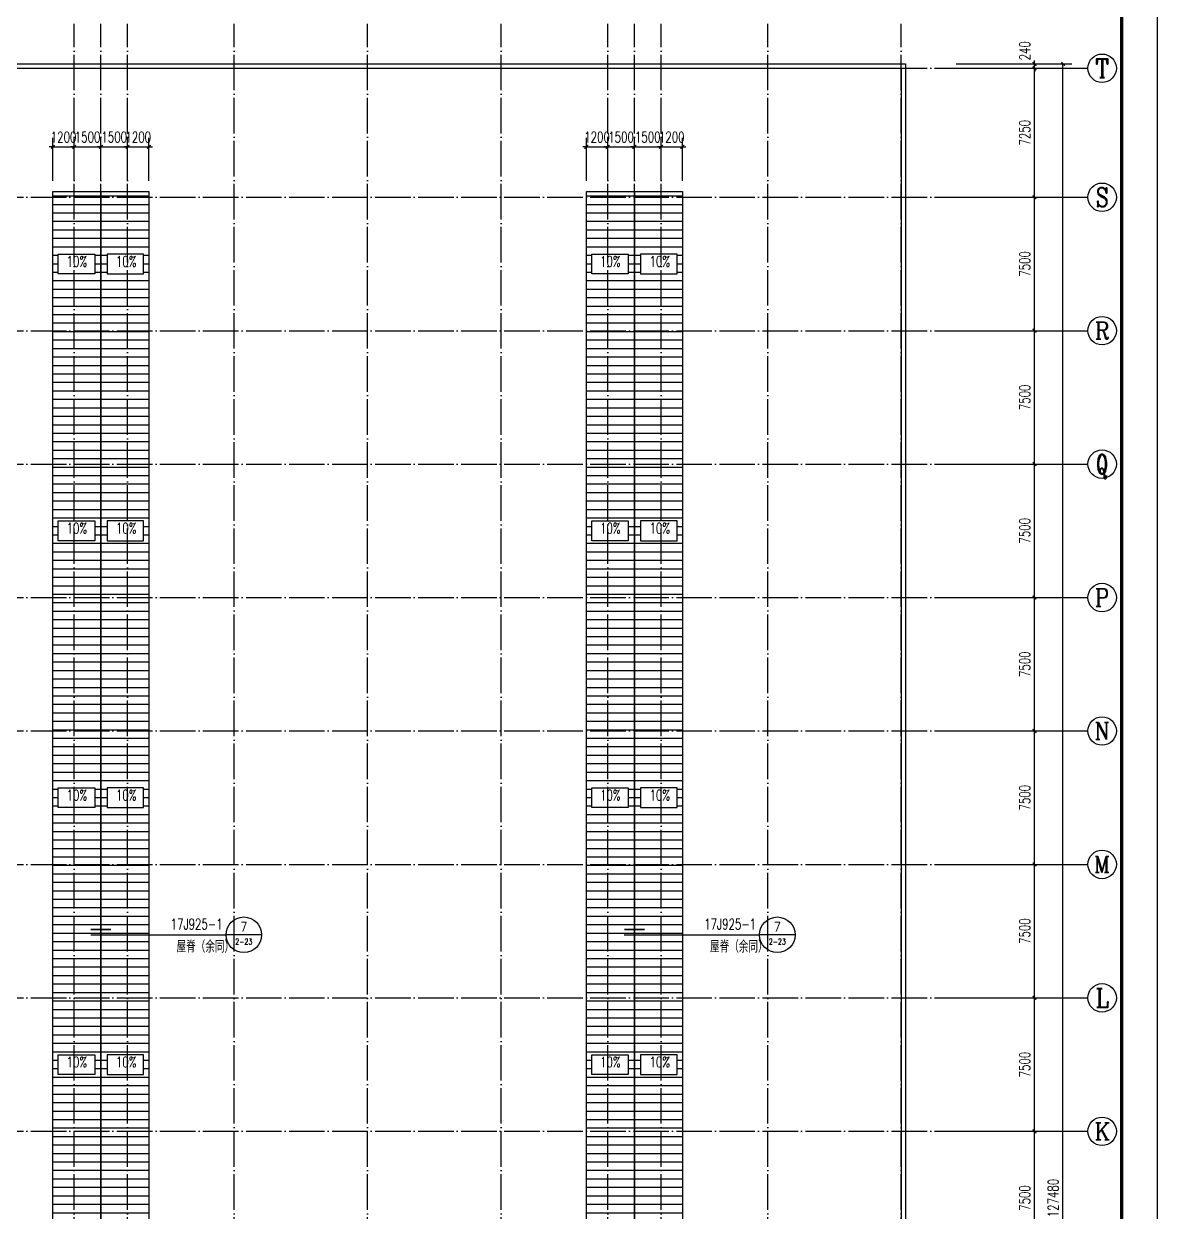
# Model space of a CAD drawing. Extents: x 14095202 to 14511487, y -1430609 to -90420.
# Drawn here: x 14442749 to 14506487, y -918118 to -851320 of the extents above; entities that cross this region are included whole.
import ezdxf
from ezdxf.enums import TextEntityAlignment as Align

# ---------------------------------------------------------------- set-up
doc = ezdxf.new("R2010")
doc.units = 0
doc.header["$LTSCALE"] = 1000
doc.header["$MEASUREMENT"] = 0
doc.linetypes.add('DOTE', pattern=[2.42, 2, -0.2, 0.02, -0.2])
for name, color, linetype in [('AXIS', 3, 'Continuous'), ('AXIS_TEXT', 7, 'Continuous'), ('DIM_IDEN', 3, 'Continuous'), ('DOTE', 1, 'DOTE'), ('PUB_DIM', 3, 'Continuous'), ('PUB_TEXT', 7, 'Continuous'), ('TK', 4, 'Continuous'), ('填充', 251, 'Continuous')]:
    doc.layers.add(name, color=color, linetype=linetype)
doc.styles.add('_TCH_AXIS', font='COMPLEX', dxfattribs={"bigfont": 'GBCBIG'})
doc.styles.add('_TCH_DIM', font='SIMPLEX', dxfattribs={"bigfont": 'GBCBIG'})
doc.styles.add('_TCH_DIM_T3', font='SIMPLEX', dxfattribs={"width": 0.705882, "bigfont": 'GBCBIG'})
doc.styles.add('_TCH_LABEL', font='COMPLEX', dxfattribs={"bigfont": 'GBCBIG'})
doc.styles.add('COMPLEX', font='COMPLEX')
doc.dimstyles.new('_TCH_ARCH&&200', dxfattribs={"dimtxt": 595, "dimasz": 200, "dimexe": 500, "dimexo": 600, "dimgap": 252.5, "dimtad": 1, "dimdec": 0, "dimzin": 0, "dimdsep": 46, "dimtxsty": '_TCH_DIM_T3', "dimblk": 'ARCHTICK', "dimcen": 0.09, "dimclrt": 7, "dimazin": 2, "dimtfac": 1, "dimtdec": 0, "dimtix": 1, "dimtmove": 2, "dimatfit": 3, "dimfxl": 0, "dimtolj": 1, "dimtzin": 0, "dimarcsym": 0})

# ---------------------------------------------------------------- blocks, each defined once
blk = doc.blocks.new('GeYuanFrame_66427483', base_point=(20.09, 4.53))
at = {"layer": 'TK'}
blk.add_lwpolyline([(20.09, 4.53), (20.09, 598.53), (1071.09, 598.53), (1071.09, 4.53)], close=True, dxfattribs=at)
at = {"layer": 'TK', "const_width": 1}
blk.add_lwpolyline([(45.09, 588.53), (1061.09, 588.53), (1061.09, 14.53), (45.09, 14.53)], close=True, dxfattribs=at)
blk = doc.blocks.new('_AXISO')
blk.add_circle((0, 0), 0.5)
at = {"layer": 'AXIS_TEXT', "style": 'COMPLEX', "width": 1.041667}
blk.add_attdef('A', text='', height=0.56, dxfattribs=at).set_placement((-0.25, -0.28), (0.25, -0.28), align=Align.FIT)
blk = doc.blocks.new('_ArchTick')
at = {"color": 0, "linetype": 'ByBlock', "const_width": 0.4}
blk.add_lwpolyline([(-0.5, -0.5), (0.5, 0.5)], dxfattribs=at)
blk = doc.blocks.new('*D759')
at = {"layer": 'AXIS', "color": 0, "lineweight": -2}
for p, q in [((14495187, -853580), (14501687, -853580)), ((14501187, -981060), (14501187, -853580)), ((14495187, -981060), (14501687, -981060))]:
    blk.add_line(p, q, dxfattribs=at)
at = {"layer": 'Defpoints', "color": 0}
for p in [(14494587, -853580), (14501187, -853580), (14494587, -981060)]:
    blk.add_point(p, dxfattribs=at)
at = {"layer": 'AXIS', "color": 0, "lineweight": -2, "xscale": 200, "yscale": 200, "zscale": 200}
for p, rotation in [((14501187, -853580), 90), ((14501187, -981060), 270)]:
    blk.add_blockref('_ArchTick', p, dxfattribs=dict(at, rotation=rotation))
at = {"layer": 'AXIS', "color": 7, "insert": (14500637, -917320), "char_height": 595, "attachment_point": 5, "rotation": 90, "style": '_TCH_DIM_T3'}
blk.add_mtext('\\A1;127480', dxfattribs=at)
blk = doc.blocks.new('*D769')
at = {"layer": 'AXIS', "color": 0, "lineweight": -2}
for p, q in [((14495187, -913570), (14500087, -913570)), ((14499587, -921070), (14499587, -913570)), ((14495187, -921070), (14500087, -921070))]:
    blk.add_line(p, q, dxfattribs=at)
at = {"layer": 'Defpoints', "color": 0}
for p in [(14494587, -913570), (14499587, -913570), (14494587, -921070)]:
    blk.add_point(p, dxfattribs=at)
at = {"layer": 'AXIS', "color": 0, "lineweight": -2, "xscale": 200, "yscale": 200, "zscale": 200}
for p, rotation in [((14499587, -913570), 90), ((14499587, -921070), 270)]:
    blk.add_blockref('_ArchTick', p, dxfattribs=dict(at, rotation=rotation))
at = {"layer": 'AXIS', "color": 7, "insert": (14499037, -917320), "char_height": 595, "attachment_point": 5, "rotation": 90, "style": '_TCH_DIM_T3'}
blk.add_mtext('\\A1;7500', dxfattribs=at)
blk = doc.blocks.new('*D770')
at = {"layer": 'AXIS', "color": 0, "lineweight": -2}
for p, q in [((14495187, -906070), (14500087, -906070)), ((14499587, -913570), (14499587, -906070)), ((14495187, -913570), (14500087, -913570))]:
    blk.add_line(p, q, dxfattribs=at)
at = {"layer": 'Defpoints', "color": 0}
for p in [(14494587, -906070), (14499587, -906070), (14494587, -913570)]:
    blk.add_point(p, dxfattribs=at)
at = {"layer": 'AXIS', "color": 0, "lineweight": -2, "xscale": 200, "yscale": 200, "zscale": 200}
for p, rotation in [((14499587, -906070), 90), ((14499587, -913570), 270)]:
    blk.add_blockref('_ArchTick', p, dxfattribs=dict(at, rotation=rotation))
at = {"layer": 'AXIS', "color": 7, "insert": (14499037, -909820), "char_height": 595, "attachment_point": 5, "rotation": 90, "style": '_TCH_DIM_T3'}
blk.add_mtext('\\A1;7500', dxfattribs=at)
blk = doc.blocks.new('*D771')
at = {"layer": 'AXIS', "color": 0, "lineweight": -2}
for p, q in [((14495187, -898570), (14500087, -898570)), ((14499587, -906070), (14499587, -898570)), ((14495187, -906070), (14500087, -906070))]:
    blk.add_line(p, q, dxfattribs=at)
at = {"layer": 'Defpoints', "color": 0}
for p in [(14494587, -898570), (14499587, -898570), (14494587, -906070)]:
    blk.add_point(p, dxfattribs=at)
at = {"layer": 'AXIS', "color": 0, "lineweight": -2, "xscale": 200, "yscale": 200, "zscale": 200}
for p, rotation in [((14499587, -898570), 90), ((14499587, -906070), 270)]:
    blk.add_blockref('_ArchTick', p, dxfattribs=dict(at, rotation=rotation))
at = {"layer": 'AXIS', "color": 7, "insert": (14499037, -902320), "char_height": 595, "attachment_point": 5, "rotation": 90, "style": '_TCH_DIM_T3'}
blk.add_mtext('\\A1;7500', dxfattribs=at)
blk = doc.blocks.new('*D772')
at = {"layer": 'AXIS', "color": 0, "lineweight": -2}
for p, q in [((14495187, -891070), (14500087, -891070)), ((14499587, -898570), (14499587, -891070)), ((14495187, -898570), (14500087, -898570))]:
    blk.add_line(p, q, dxfattribs=at)
at = {"layer": 'Defpoints', "color": 0}
for p in [(14494587, -891070), (14499587, -891070), (14494587, -898570)]:
    blk.add_point(p, dxfattribs=at)
at = {"layer": 'AXIS', "color": 0, "lineweight": -2, "xscale": 200, "yscale": 200, "zscale": 200}
for p, rotation in [((14499587, -891070), 90), ((14499587, -898570), 270)]:
    blk.add_blockref('_ArchTick', p, dxfattribs=dict(at, rotation=rotation))
at = {"layer": 'AXIS', "color": 7, "insert": (14499037, -894820), "char_height": 595, "attachment_point": 5, "rotation": 90, "style": '_TCH_DIM_T3'}
blk.add_mtext('\\A1;7500', dxfattribs=at)
blk = doc.blocks.new('*D773')
at = {"layer": 'AXIS', "color": 0, "lineweight": -2}
for p, q in [((14495187, -883570), (14500087, -883570)), ((14499587, -891070), (14499587, -883570)), ((14495187, -891070), (14500087, -891070))]:
    blk.add_line(p, q, dxfattribs=at)
at = {"layer": 'Defpoints', "color": 0}
for p in [(14494587, -883570), (14499587, -883570), (14494587, -891070)]:
    blk.add_point(p, dxfattribs=at)
at = {"layer": 'AXIS', "color": 0, "lineweight": -2, "xscale": 200, "yscale": 200, "zscale": 200}
for p, rotation in [((14499587, -883570), 90), ((14499587, -891070), 270)]:
    blk.add_blockref('_ArchTick', p, dxfattribs=dict(at, rotation=rotation))
at = {"layer": 'AXIS', "color": 7, "insert": (14499037, -887320), "char_height": 595, "attachment_point": 5, "rotation": 90, "style": '_TCH_DIM_T3'}
blk.add_mtext('\\A1;7500', dxfattribs=at)
blk = doc.blocks.new('*D774')
at = {"layer": 'AXIS', "color": 0, "lineweight": -2}
for p, q in [((14495187, -876070), (14500087, -876070)), ((14499587, -883570), (14499587, -876070)), ((14495187, -883570), (14500087, -883570))]:
    blk.add_line(p, q, dxfattribs=at)
at = {"layer": 'Defpoints', "color": 0}
for p in [(14494587, -876070), (14499587, -876070), (14494587, -883570)]:
    blk.add_point(p, dxfattribs=at)
at = {"layer": 'AXIS', "color": 0, "lineweight": -2, "xscale": 200, "yscale": 200, "zscale": 200}
for p, rotation in [((14499587, -876070), 90), ((14499587, -883570), 270)]:
    blk.add_blockref('_ArchTick', p, dxfattribs=dict(at, rotation=rotation))
at = {"layer": 'AXIS', "color": 7, "insert": (14499037, -879820), "char_height": 595, "attachment_point": 5, "rotation": 90, "style": '_TCH_DIM_T3'}
blk.add_mtext('\\A1;7500', dxfattribs=at)
blk = doc.blocks.new('*D775')
at = {"layer": 'AXIS', "color": 0, "lineweight": -2}
for p, q in [((14495187, -868570), (14500087, -868570)), ((14499587, -876070), (14499587, -868570)), ((14495187, -876070), (14500087, -876070))]:
    blk.add_line(p, q, dxfattribs=at)
at = {"layer": 'Defpoints', "color": 0}
for p in [(14494587, -868570), (14499587, -868570), (14494587, -876070)]:
    blk.add_point(p, dxfattribs=at)
at = {"layer": 'AXIS', "color": 0, "lineweight": -2, "xscale": 200, "yscale": 200, "zscale": 200}
for p, rotation in [((14499587, -868570), 90), ((14499587, -876070), 270)]:
    blk.add_blockref('_ArchTick', p, dxfattribs=dict(at, rotation=rotation))
at = {"layer": 'AXIS', "color": 7, "insert": (14499037, -872320), "char_height": 595, "attachment_point": 5, "rotation": 90, "style": '_TCH_DIM_T3'}
blk.add_mtext('\\A1;7500', dxfattribs=at)
blk = doc.blocks.new('*D776')
at = {"layer": 'AXIS', "color": 0, "lineweight": -2}
for p, q in [((14495187, -861070), (14500087, -861070)), ((14499587, -868570), (14499587, -861070)), ((14495187, -868570), (14500087, -868570))]:
    blk.add_line(p, q, dxfattribs=at)
at = {"layer": 'Defpoints', "color": 0}
for p in [(14494587, -861070), (14499587, -861070), (14494587, -868570)]:
    blk.add_point(p, dxfattribs=at)
at = {"layer": 'AXIS', "color": 0, "lineweight": -2, "xscale": 200, "yscale": 200, "zscale": 200}
for p, rotation in [((14499587, -861070), 90), ((14499587, -868570), 270)]:
    blk.add_blockref('_ArchTick', p, dxfattribs=dict(at, rotation=rotation))
at = {"layer": 'AXIS', "color": 7, "insert": (14499037, -864820), "char_height": 595, "attachment_point": 5, "rotation": 90, "style": '_TCH_DIM_T3'}
blk.add_mtext('\\A1;7500', dxfattribs=at)
blk = doc.blocks.new('*D777')
at = {"layer": 'AXIS', "color": 0, "lineweight": -2}
for p, q in [((14495187, -853820), (14500087, -853820)), ((14499587, -861070), (14499587, -853820)), ((14495187, -861070), (14500087, -861070))]:
    blk.add_line(p, q, dxfattribs=at)
at = {"layer": 'Defpoints', "color": 0}
for p in [(14494587, -853820), (14499587, -853820), (14494587, -861070)]:
    blk.add_point(p, dxfattribs=at)
at = {"layer": 'AXIS', "color": 0, "lineweight": -2, "xscale": 200, "yscale": 200, "zscale": 200}
for p, rotation in [((14499587, -853820), 90), ((14499587, -861070), 270)]:
    blk.add_blockref('_ArchTick', p, dxfattribs=dict(at, rotation=rotation))
at = {"layer": 'AXIS', "color": 7, "insert": (14499037, -857445), "char_height": 595, "attachment_point": 5, "rotation": 90, "style": '_TCH_DIM_T3'}
blk.add_mtext('\\A1;7250', dxfattribs=at)
blk = doc.blocks.new('*D778')
at = {"layer": 'AXIS', "color": 0, "lineweight": -2}
for p, q in [((14495187, -853580), (14500087, -853580)), ((14499587, -853580), (14499587, -853380)), ((14499587, -853820), (14499587, -853580)), ((14495187, -853820), (14500087, -853820)), ((14499587, -853820), (14499587, -854020))]:
    blk.add_line(p, q, dxfattribs=at)
at = {"layer": 'Defpoints', "color": 0}
for p in [(14494587, -853580), (14499587, -853580), (14494587, -853820)]:
    blk.add_point(p, dxfattribs=at)
at = {"layer": 'AXIS', "color": 0, "lineweight": -2, "xscale": 200, "yscale": 200, "zscale": 200}
for p, rotation in [((14499587, -853580), 270), ((14499587, -853820), 90)]:
    blk.add_blockref('_ArchTick', p, dxfattribs=dict(at, rotation=rotation))
at = {"layer": 'AXIS', "color": 7, "insert": (14499037, -852840), "char_height": 595, "attachment_point": 5, "rotation": 90, "style": '_TCH_DIM_T3'}
blk.add_mtext('\\A1;240', dxfattribs=at)
blk = doc.blocks.new('*D812')
at = {"layer": 'AXIS', "color": 0, "lineweight": -2}
for p, q in [((14444387, -858240), (14444187, -858240)), ((14444387, -860140), (14444387, -857740)), ((14444387, -858240), (14445587, -858240)), ((14445587, -860140), (14445587, -857740)), ((14445587, -858240), (14445787, -858240))]:
    blk.add_line(p, q, dxfattribs=at)
at = {"layer": 'Defpoints', "color": 0}
for p in [(14445587, -858240), (14444387, -860740), (14445587, -860740)]:
    blk.add_point(p, dxfattribs=at)
at = {"layer": 'AXIS', "color": 0, "lineweight": -2, "xscale": 200, "yscale": 200, "zscale": 200}
blk.add_blockref('_ArchTick', (14444387, -858240), dxfattribs=at)
at = {"layer": 'AXIS', "color": 0, "lineweight": -2, "xscale": 200, "yscale": 200, "zscale": 200, "rotation": 180}
blk.add_blockref('_ArchTick', (14445587, -858240), dxfattribs=at)
at = {"layer": 'AXIS', "color": 7, "insert": (14444987, -857690), "char_height": 595, "attachment_point": 5, "style": '_TCH_DIM_T3'}
blk.add_mtext('\\A1;1200', dxfattribs=at)
blk = doc.blocks.new('*D813')
at = {"layer": 'AXIS', "color": 0, "lineweight": -2}
for p, q in [((14445587, -858240), (14445387, -858240)), ((14445587, -860140), (14445587, -857740)), ((14445587, -858240), (14447087, -858240)), ((14447087, -860140), (14447087, -857740)), ((14447087, -858240), (14447287, -858240))]:
    blk.add_line(p, q, dxfattribs=at)
at = {"layer": 'Defpoints', "color": 0}
for p in [(14447087, -858240), (14445587, -860740), (14447087, -860740)]:
    blk.add_point(p, dxfattribs=at)
at = {"layer": 'AXIS', "color": 0, "lineweight": -2, "xscale": 200, "yscale": 200, "zscale": 200}
blk.add_blockref('_ArchTick', (14445587, -858240), dxfattribs=at)
at = {"layer": 'AXIS', "color": 0, "lineweight": -2, "xscale": 200, "yscale": 200, "zscale": 200, "rotation": 180}
blk.add_blockref('_ArchTick', (14447087, -858240), dxfattribs=at)
at = {"layer": 'AXIS', "color": 7, "insert": (14446337, -857690), "char_height": 595, "attachment_point": 5, "style": '_TCH_DIM_T3'}
blk.add_mtext('\\A1;1500', dxfattribs=at)
blk = doc.blocks.new('*D814')
at = {"layer": 'AXIS', "color": 0, "lineweight": -2}
for p, q in [((14447087, -858240), (14446887, -858240)), ((14447087, -860140), (14447087, -857740)), ((14447087, -858240), (14448587, -858240)), ((14448587, -860140), (14448587, -857740)), ((14448587, -858240), (14448787, -858240))]:
    blk.add_line(p, q, dxfattribs=at)
at = {"layer": 'Defpoints', "color": 0}
for p in [(14448587, -858240), (14447087, -860740), (14448587, -860740)]:
    blk.add_point(p, dxfattribs=at)
at = {"layer": 'AXIS', "color": 0, "lineweight": -2, "xscale": 200, "yscale": 200, "zscale": 200}
blk.add_blockref('_ArchTick', (14447087, -858240), dxfattribs=at)
at = {"layer": 'AXIS', "color": 0, "lineweight": -2, "xscale": 200, "yscale": 200, "zscale": 200, "rotation": 180}
blk.add_blockref('_ArchTick', (14448587, -858240), dxfattribs=at)
at = {"layer": 'AXIS', "color": 7, "insert": (14447837, -857690), "char_height": 595, "attachment_point": 5, "style": '_TCH_DIM_T3'}
blk.add_mtext('\\A1;1500', dxfattribs=at)
blk = doc.blocks.new('*D815')
at = {"layer": 'AXIS', "color": 0, "lineweight": -2}
for p, q in [((14448587, -858240), (14448387, -858240)), ((14448587, -860140), (14448587, -857740)), ((14448587, -858240), (14449787, -858240)), ((14449787, -860140), (14449787, -857740)), ((14449787, -858240), (14449987, -858240))]:
    blk.add_line(p, q, dxfattribs=at)
at = {"layer": 'Defpoints', "color": 0}
for p in [(14449787, -858240), (14448587, -860740), (14449787, -860740)]:
    blk.add_point(p, dxfattribs=at)
at = {"layer": 'AXIS', "color": 0, "lineweight": -2, "xscale": 200, "yscale": 200, "zscale": 200}
blk.add_blockref('_ArchTick', (14448587, -858240), dxfattribs=at)
at = {"layer": 'AXIS', "color": 0, "lineweight": -2, "xscale": 200, "yscale": 200, "zscale": 200, "rotation": 180}
blk.add_blockref('_ArchTick', (14449787, -858240), dxfattribs=at)
at = {"layer": 'AXIS', "color": 7, "insert": (14449187, -857690), "char_height": 595, "attachment_point": 5, "style": '_TCH_DIM_T3'}
blk.add_mtext('\\A1;1200', dxfattribs=at)
blk = doc.blocks.new('*D820')
at = {"layer": 'AXIS', "color": 0, "lineweight": -2}
for p, q in [((14474387, -858240), (14474187, -858240)), ((14474387, -860140), (14474387, -857740)), ((14474387, -858240), (14475587, -858240)), ((14475587, -860140), (14475587, -857740)), ((14475587, -858240), (14475787, -858240))]:
    blk.add_line(p, q, dxfattribs=at)
at = {"layer": 'Defpoints', "color": 0}
for p in [(14475587, -858240), (14474387, -860740), (14475587, -860740)]:
    blk.add_point(p, dxfattribs=at)
at = {"layer": 'AXIS', "color": 0, "lineweight": -2, "xscale": 200, "yscale": 200, "zscale": 200}
blk.add_blockref('_ArchTick', (14474387, -858240), dxfattribs=at)
at = {"layer": 'AXIS', "color": 0, "lineweight": -2, "xscale": 200, "yscale": 200, "zscale": 200, "rotation": 180}
blk.add_blockref('_ArchTick', (14475587, -858240), dxfattribs=at)
at = {"layer": 'AXIS', "color": 7, "insert": (14474987, -857690), "char_height": 595, "attachment_point": 5, "style": '_TCH_DIM_T3'}
blk.add_mtext('\\A1;1200', dxfattribs=at)
blk = doc.blocks.new('*D821')
at = {"layer": 'AXIS', "color": 0, "lineweight": -2}
for p, q in [((14475587, -858240), (14475387, -858240)), ((14475587, -860140), (14475587, -857740)), ((14475587, -858240), (14477087, -858240)), ((14477087, -860140), (14477087, -857740)), ((14477087, -858240), (14477287, -858240))]:
    blk.add_line(p, q, dxfattribs=at)
at = {"layer": 'Defpoints', "color": 0}
for p in [(14477087, -858240), (14475587, -860740), (14477087, -860740)]:
    blk.add_point(p, dxfattribs=at)
at = {"layer": 'AXIS', "color": 0, "lineweight": -2, "xscale": 200, "yscale": 200, "zscale": 200}
blk.add_blockref('_ArchTick', (14475587, -858240), dxfattribs=at)
at = {"layer": 'AXIS', "color": 0, "lineweight": -2, "xscale": 200, "yscale": 200, "zscale": 200, "rotation": 180}
blk.add_blockref('_ArchTick', (14477087, -858240), dxfattribs=at)
at = {"layer": 'AXIS', "color": 7, "insert": (14476337, -857690), "char_height": 595, "attachment_point": 5, "style": '_TCH_DIM_T3'}
blk.add_mtext('\\A1;1500', dxfattribs=at)
blk = doc.blocks.new('*D822')
at = {"layer": 'AXIS', "color": 0, "lineweight": -2}
for p, q in [((14477087, -858240), (14476887, -858240)), ((14477087, -860140), (14477087, -857740)), ((14477087, -858240), (14478587, -858240)), ((14478587, -860140), (14478587, -857740)), ((14478587, -858240), (14478787, -858240))]:
    blk.add_line(p, q, dxfattribs=at)
at = {"layer": 'Defpoints', "color": 0}
for p in [(14478587, -858240), (14477087, -860740), (14478587, -860740)]:
    blk.add_point(p, dxfattribs=at)
at = {"layer": 'AXIS', "color": 0, "lineweight": -2, "xscale": 200, "yscale": 200, "zscale": 200}
blk.add_blockref('_ArchTick', (14477087, -858240), dxfattribs=at)
at = {"layer": 'AXIS', "color": 0, "lineweight": -2, "xscale": 200, "yscale": 200, "zscale": 200, "rotation": 180}
blk.add_blockref('_ArchTick', (14478587, -858240), dxfattribs=at)
at = {"layer": 'AXIS', "color": 7, "insert": (14477837, -857690), "char_height": 595, "attachment_point": 5, "style": '_TCH_DIM_T3'}
blk.add_mtext('\\A1;1500', dxfattribs=at)
blk = doc.blocks.new('*D823')
at = {"layer": 'AXIS', "color": 0, "lineweight": -2}
for p, q in [((14478587, -858240), (14478387, -858240)), ((14478587, -860140), (14478587, -857740)), ((14478587, -858240), (14479787, -858240)), ((14479787, -860140), (14479787, -857740)), ((14479787, -858240), (14479987, -858240))]:
    blk.add_line(p, q, dxfattribs=at)
at = {"layer": 'Defpoints', "color": 0}
for p in [(14479787, -858240), (14478587, -860740), (14479787, -860740)]:
    blk.add_point(p, dxfattribs=at)
at = {"layer": 'AXIS', "color": 0, "lineweight": -2, "xscale": 200, "yscale": 200, "zscale": 200}
blk.add_blockref('_ArchTick', (14478587, -858240), dxfattribs=at)
at = {"layer": 'AXIS', "color": 0, "lineweight": -2, "xscale": 200, "yscale": 200, "zscale": 200, "rotation": 180}
blk.add_blockref('_ArchTick', (14479787, -858240), dxfattribs=at)
at = {"layer": 'AXIS', "color": 7, "insert": (14479187, -857690), "char_height": 595, "attachment_point": 5, "style": '_TCH_DIM_T3'}
blk.add_mtext('\\A1;1200', dxfattribs=at)

msp = doc.modelspace()

# ---------------------------------------------------------------- hatches: boundary and pattern name
at = {"layer": '填充', "ltscale": 0.5}
h = msp.add_hatch(dxfattribs=at)
h.set_pattern_fill('ANSI31', color=256, scale=300, angle=315, style=0)
h.set_pattern_definition([(0, (-290629.66, -215200), (1e-13, 476.25), [])])
h.paths.add_polyline_path([(14449786.9, -860740.3), (14447086.9, -860740.3), (14447086.9, -973900.3), (14449786.9, -973900.3)])
h.paths.add_polyline_path([(14449488.1, -954266.4), (14449488.1, -955374.3), (14447431.1, -955374.3), (14447431.1, -954266.4)], flags=16)
h.paths.add_polyline_path([(14447431.1, -940374.3), (14447431.1, -939266.4), (14449488.1, -939266.4), (14449488.1, -940374.3)], flags=16)
h.paths.add_polyline_path([(14449488.1, -969266.4), (14449488.1, -970374.3), (14447431.1, -970374.3), (14447431.1, -969266.4)], flags=16)
h.paths.add_polyline_path([(14447431.1, -925374.3), (14447431.1, -924266.4), (14449488.1, -924266.4), (14449488.1, -925374.3)], flags=16)
h.paths.add_polyline_path([(14447431.1, -910374.3), (14447431.1, -909266.4), (14449488.1, -909266.4), (14449488.1, -910374.3)], flags=16)
h.paths.add_polyline_path([(14447431.1, -895374.3), (14447431.1, -894266.4), (14449488.1, -894266.4), (14449488.1, -895374.3)], flags=16)
h.paths.add_polyline_path([(14447431.1, -880374.3), (14447431.1, -879266.4), (14449488.1, -879266.4), (14449488.1, -880374.3)], flags=16)
h.paths.add_polyline_path([(14447431.1, -865374.3), (14447431.1, -864266.4), (14449488.1, -864266.4), (14449488.1, -865374.3)], flags=16)
h.paths.add_polyline_path([(14447086.9, -860740.3), (14444386.9, -860740.3), (14444386.9, -973900.3), (14447086.9, -973900.3)])
h.paths.add_polyline_path([(14446742.6, -954266.4), (14446742.6, -955374.3), (14444685.6, -955374.3), (14444685.6, -954266.4)], flags=16)
h.paths.add_polyline_path([(14444685.6, -940374.3), (14444685.6, -939266.4), (14446742.6, -939266.4), (14446742.6, -940374.3)], flags=16)
h.paths.add_polyline_path([(14446742.6, -969266.4), (14446742.6, -970374.3), (14444685.6, -970374.3), (14444685.6, -969266.4)], flags=16)
h.paths.add_polyline_path([(14444685.6, -925374.3), (14444685.6, -924266.4), (14446742.6, -924266.4), (14446742.6, -925374.3)], flags=16)
h.paths.add_polyline_path([(14444685.6, -910374.3), (14444685.6, -909266.4), (14446742.6, -909266.4), (14446742.6, -910374.3)], flags=16)
h.paths.add_polyline_path([(14444685.6, -895374.3), (14444685.6, -894266.4), (14446742.6, -894266.4), (14446742.6, -895374.3)], flags=16)
h.paths.add_polyline_path([(14444685.6, -880374.3), (14444685.6, -879266.4), (14446742.6, -879266.4), (14446742.6, -880374.3)], flags=16)
h.paths.add_polyline_path([(14444685.6, -865374.3), (14444685.6, -864266.4), (14446742.6, -864266.4), (14446742.6, -865374.3)], flags=16)
h.paths.add_polyline_path([(14447786, -970121.9), (14449163.5, -970121.9), (14449163.5, -969229.4), (14447786, -969229.4)], flags=24)
h.paths.add_polyline_path([(14447786, -955121.9), (14449163.5, -955121.9), (14449163.5, -954229.4), (14447786, -954229.4)], flags=24)
h.paths.add_polyline_path([(14447786, -940121.9), (14449163.5, -940121.9), (14449163.5, -939229.4), (14447786, -939229.4)], flags=24)
h.paths.add_polyline_path([(14447786, -925121.9), (14449163.5, -925121.9), (14449163.5, -924229.4), (14447786, -924229.4)], flags=24)
h.paths.add_polyline_path([(14447786, -910121.9), (14449163.5, -910121.9), (14449163.5, -909229.4), (14447786, -909229.4)], flags=24)
h.paths.add_polyline_path([(14447786, -895121.9), (14449163.5, -895121.9), (14449163.5, -894229.4), (14447786, -894229.4)], flags=24)
h.paths.add_polyline_path([(14447786, -880121.9), (14449163.5, -880121.9), (14449163.5, -879229.4), (14447786, -879229.4)], flags=24)
h.paths.add_polyline_path([(14447786, -865121.9), (14449163.5, -865121.9), (14449163.5, -864229.4), (14447786, -864229.4)], flags=24)
h.paths.add_polyline_path([(14445010.2, -970121.9), (14446387.7, -970121.9), (14446387.7, -969229.4), (14445010.2, -969229.4)], flags=24)
h.paths.add_polyline_path([(14445010.2, -955121.9), (14446387.7, -955121.9), (14446387.7, -954229.4), (14445010.2, -954229.4)], flags=24)
h.paths.add_polyline_path([(14445010.2, -940121.9), (14446387.7, -940121.9), (14446387.7, -939229.4), (14445010.2, -939229.4)], flags=24)
h.paths.add_polyline_path([(14445010.2, -925121.9), (14446387.7, -925121.9), (14446387.7, -924229.4), (14445010.2, -924229.4)], flags=24)
h.paths.add_polyline_path([(14445010.2, -910121.9), (14446387.7, -910121.9), (14446387.7, -909229.4), (14445010.2, -909229.4)], flags=24)
h.paths.add_polyline_path([(14445010.2, -895121.9), (14446387.7, -895121.9), (14446387.7, -894229.4), (14445010.2, -894229.4)], flags=24)
h.paths.add_polyline_path([(14445010.2, -880121.9), (14446387.7, -880121.9), (14446387.7, -879229.4), (14445010.2, -879229.4)], flags=24)
h.paths.add_polyline_path([(14445010.2, -865121.9), (14446387.7, -865121.9), (14446387.7, -864229.4), (14445010.2, -864229.4)], flags=24)
h = msp.add_hatch(dxfattribs=at)
h.set_pattern_fill('ANSI31', color=256, scale=300, angle=315, style=0)
h.set_pattern_definition([(0, (-260629.66, -215200), (1e-13, 476.25), [])])
h.paths.add_polyline_path([(14479786.9, -860740.3), (14477086.9, -860740.3), (14477086.9, -973900.3), (14479786.9, -973900.3)])
h.paths.add_polyline_path([(14479488.1, -954266.4), (14479488.1, -955374.3), (14477431.1, -955374.3), (14477431.1, -954266.4)], flags=16)
h.paths.add_polyline_path([(14477431.1, -940374.3), (14477431.1, -939266.4), (14479488.1, -939266.4), (14479488.1, -940374.3)], flags=16)
h.paths.add_polyline_path([(14479488.1, -969266.4), (14479488.1, -970374.3), (14477431.1, -970374.3), (14477431.1, -969266.4)], flags=16)
h.paths.add_polyline_path([(14477431.1, -925374.3), (14477431.1, -924266.4), (14479488.1, -924266.4), (14479488.1, -925374.3)], flags=16)
h.paths.add_polyline_path([(14477431.1, -910374.3), (14477431.1, -909266.4), (14479488.1, -909266.4), (14479488.1, -910374.3)], flags=16)
h.paths.add_polyline_path([(14477431.1, -895374.3), (14477431.1, -894266.4), (14479488.1, -894266.4), (14479488.1, -895374.3)], flags=16)
h.paths.add_polyline_path([(14477431.1, -880374.3), (14477431.1, -879266.4), (14479488.1, -879266.4), (14479488.1, -880374.3)], flags=16)
h.paths.add_polyline_path([(14477431.1, -865374.3), (14477431.1, -864266.4), (14479488.1, -864266.4), (14479488.1, -865374.3)], flags=16)
h.paths.add_polyline_path([(14477086.9, -860740.3), (14474386.9, -860740.3), (14474386.9, -973900.3), (14477086.9, -973900.3)])
h.paths.add_polyline_path([(14476742.6, -954266.4), (14476742.6, -955374.3), (14474685.6, -955374.3), (14474685.6, -954266.4)], flags=16)
h.paths.add_polyline_path([(14474685.6, -940374.3), (14474685.6, -939266.4), (14476742.6, -939266.4), (14476742.6, -940374.3)], flags=16)
h.paths.add_polyline_path([(14476742.6, -969266.4), (14476742.6, -970374.3), (14474685.6, -970374.3), (14474685.6, -969266.4)], flags=16)
h.paths.add_polyline_path([(14474685.6, -925374.3), (14474685.6, -924266.4), (14476742.6, -924266.4), (14476742.6, -925374.3)], flags=16)
h.paths.add_polyline_path([(14474685.6, -910374.3), (14474685.6, -909266.4), (14476742.6, -909266.4), (14476742.6, -910374.3)], flags=16)
h.paths.add_polyline_path([(14474685.6, -895374.3), (14474685.6, -894266.4), (14476742.6, -894266.4), (14476742.6, -895374.3)], flags=16)
h.paths.add_polyline_path([(14474685.6, -880374.3), (14474685.6, -879266.4), (14476742.6, -879266.4), (14476742.6, -880374.3)], flags=16)
h.paths.add_polyline_path([(14474685.6, -865374.3), (14474685.6, -864266.4), (14476742.6, -864266.4), (14476742.6, -865374.3)], flags=16)
h.paths.add_polyline_path([(14477786, -970121.9), (14479163.5, -970121.9), (14479163.5, -969229.4), (14477786, -969229.4)], flags=24)
h.paths.add_polyline_path([(14477786, -955121.9), (14479163.5, -955121.9), (14479163.5, -954229.4), (14477786, -954229.4)], flags=24)
h.paths.add_polyline_path([(14477786, -940121.9), (14479163.5, -940121.9), (14479163.5, -939229.4), (14477786, -939229.4)], flags=24)
h.paths.add_polyline_path([(14477786, -925121.9), (14479163.5, -925121.9), (14479163.5, -924229.4), (14477786, -924229.4)], flags=24)
h.paths.add_polyline_path([(14477786, -910121.9), (14479163.5, -910121.9), (14479163.5, -909229.4), (14477786, -909229.4)], flags=24)
h.paths.add_polyline_path([(14477786, -895121.9), (14479163.5, -895121.9), (14479163.5, -894229.4), (14477786, -894229.4)], flags=24)
h.paths.add_polyline_path([(14477786, -880121.9), (14479163.5, -880121.9), (14479163.5, -879229.4), (14477786, -879229.4)], flags=24)
h.paths.add_polyline_path([(14477786, -865121.9), (14479163.5, -865121.9), (14479163.5, -864229.4), (14477786, -864229.4)], flags=24)
h.paths.add_polyline_path([(14475010.2, -970121.9), (14476387.7, -970121.9), (14476387.7, -969229.4), (14475010.2, -969229.4)], flags=24)
h.paths.add_polyline_path([(14475010.2, -955121.9), (14476387.7, -955121.9), (14476387.7, -954229.4), (14475010.2, -954229.4)], flags=24)
h.paths.add_polyline_path([(14475010.2, -940121.9), (14476387.7, -940121.9), (14476387.7, -939229.4), (14475010.2, -939229.4)], flags=24)
h.paths.add_polyline_path([(14475010.2, -925121.9), (14476387.7, -925121.9), (14476387.7, -924229.4), (14475010.2, -924229.4)], flags=24)
h.paths.add_polyline_path([(14475010.2, -910121.9), (14476387.7, -910121.9), (14476387.7, -909229.4), (14475010.2, -909229.4)], flags=24)
h.paths.add_polyline_path([(14475010.2, -895121.9), (14476387.7, -895121.9), (14476387.7, -894229.4), (14475010.2, -894229.4)], flags=24)
h.paths.add_polyline_path([(14475010.2, -880121.9), (14476387.7, -880121.9), (14476387.7, -879229.4), (14475010.2, -879229.4)], flags=24)
h.paths.add_polyline_path([(14475010.2, -865121.9), (14476387.7, -865121.9), (14476387.7, -864229.4), (14475010.2, -864229.4)], flags=24)

# ---------------------------------------------------------------- linework, layer by layer
for points in [[(14401846.9, -853580.3), (14492326.9, -853580.3), (14492326.9, -981060.3), (14401846.9, -981060.3)], [(14402086.9, -853820.3), (14492086.9, -853820.3), (14492086.9, -980820.3), (14402086.9, -980820.3)], [(14444685.6, -865374.3), (14444685.6, -864266.4), (14446742.6, -864266.4), (14446742.6, -865374.3)], [(14449488.1, -865374.3), (14449488.1, -864266.4), (14447431.1, -864266.4), (14447431.1, -865374.3)], [(14474685.6, -865374.3), (14474685.6, -864266.4), (14476742.6, -864266.4), (14476742.6, -865374.3)], [(14479488.1, -865374.3), (14479488.1, -864266.4), (14477431.1, -864266.4), (14477431.1, -865374.3)], [(14444685.6, -880374.3), (14444685.6, -879266.4), (14446742.6, -879266.4), (14446742.6, -880374.3)], [(14449488.1, -880374.3), (14449488.1, -879266.4), (14447431.1, -879266.4), (14447431.1, -880374.3)], [(14474685.6, -880374.3), (14474685.6, -879266.4), (14476742.6, -879266.4), (14476742.6, -880374.3)], [(14479488.1, -880374.3), (14479488.1, -879266.4), (14477431.1, -879266.4), (14477431.1, -880374.3)], [(14444685.6, -895374.3), (14444685.6, -894266.4), (14446742.6, -894266.4), (14446742.6, -895374.3)], [(14449488.1, -895374.3), (14449488.1, -894266.4), (14447431.1, -894266.4), (14447431.1, -895374.3)], [(14474685.6, -895374.3), (14474685.6, -894266.4), (14476742.6, -894266.4), (14476742.6, -895374.3)], [(14479488.1, -895374.3), (14479488.1, -894266.4), (14477431.1, -894266.4), (14477431.1, -895374.3)], [(14444685.6, -910374.3), (14444685.6, -909266.4), (14446742.6, -909266.4), (14446742.6, -910374.3)], [(14449488.1, -910374.3), (14449488.1, -909266.4), (14447431.1, -909266.4), (14447431.1, -910374.3)], [(14474685.6, -910374.3), (14474685.6, -909266.4), (14476742.6, -909266.4), (14476742.6, -910374.3)], [(14479488.1, -910374.3), (14479488.1, -909266.4), (14477431.1, -909266.4), (14477431.1, -910374.3)]]:
    msp.add_lwpolyline(points, close=True)
at = {"ltscale": 0.5}
for points in [[(14444386.9, -860740.3), (14449786.9, -860740.3), (14449786.9, -973900.3), (14444386.9, -973900.3)], [(14474386.9, -860740.3), (14479786.9, -860740.3), (14479786.9, -973900.3), (14474386.9, -973900.3)]]:
    msp.add_lwpolyline(points, close=True, dxfattribs=at)
at = {"ltscale": 0.5, "const_width": 100}
for points in [[(14447086.9, -973900.3), (14447086.9, -860740.3)], [(14477086.9, -973900.3), (14477086.9, -860740.3)]]:
    msp.add_lwpolyline(points, dxfattribs=at)
at = {"layer": 'AXIS'}
for p, q in [((14494586.9, -853820.3), (14502586.9, -853820.3)), ((14494586.9, -861070.3), (14502586.9, -861070.3)), ((14494586.9, -868570.3), (14502586.9, -868570.3)), ((14494586.9, -876070.3), (14502586.9, -876070.3)), ((14494586.9, -883570.3), (14502586.9, -883570.3)), ((14494586.9, -891070.3), (14502586.9, -891070.3)), ((14494586.9, -898570.3), (14502586.9, -898570.3)), ((14494586.9, -906070.3), (14502586.9, -906070.3)), ((14494586.9, -913570.3), (14502586.9, -913570.3))]:
    msp.add_line(p, q, dxfattribs=at)
at = {"layer": 'DIM_IDEN'}
for p, q in [((14446516.9, -902523.2), (14449866.9, -902523.2)), ((14449866.9, -902523.2), (14454121.4, -902523.2)), ((14456121.4, -902523.2), (14454121.4, -902523.2)), ((14476516.9, -902523.2), (14479866.9, -902523.2)), ((14479866.9, -902523.2), (14484121.4, -902523.2)), ((14486121.4, -902523.2), (14484121.4, -902523.2))]:
    msp.add_line(p, q, dxfattribs=at)
at = {"layer": 'DIM_IDEN', "const_width": 100}
for points in [[(14446516.9, -902223.2), (14447656.9, -902223.2)], [(14476516.9, -902223.2), (14477656.9, -902223.2)]]:
    msp.add_lwpolyline(points, dxfattribs=at)
at = {"layer": 'DIM_IDEN'}
for centre in [(14455121.4, -902523.2), (14485121.4, -902523.2)]:
    msp.add_circle(centre, 1000, dxfattribs=at)
at = {"layer": 'DOTE'}
for p, q in [((14445586.9, -983320.3), (14445586.9, -851320.3)), ((14447086.9, -983320.3), (14447086.9, -851320.3)), ((14448586.9, -983320.3), (14448586.9, -851320.3)), ((14454586.9, -983320.3), (14454586.9, -851320.3)), ((14462086.9, -983320.3), (14462086.9, -851320.3)), ((14469586.9, -983320.3), (14469586.9, -851320.3)), ((14475586.9, -983320.3), (14475586.9, -851320.3)), ((14477086.9, -983320.3), (14477086.9, -851320.3)), ((14478586.9, -983320.3), (14478586.9, -851320.3)), ((14484586.9, -983320.3), (14484586.9, -851320.3)), ((14492086.9, -983320.3), (14492086.9, -851320.3)), ((14399586.9, -853820.3), (14494586.9, -853820.3)), ((14399586.9, -861070.3), (14494586.9, -861070.3)), ((14399586.9, -868570.3), (14494586.9, -868570.3)), ((14399586.9, -876070.3), (14494586.9, -876070.3)), ((14399586.9, -883570.3), (14494586.9, -883570.3)), ((14399586.9, -891070.3), (14494586.9, -891070.3)), ((14399586.9, -898570.3), (14494586.9, -898570.3)), ((14399586.9, -906070.3), (14494586.9, -906070.3)), ((14399586.9, -913570.3), (14494586.9, -913570.3))]:
    msp.add_line(p, q, dxfattribs=at)
at = {"layer": 'PUB_DIM'}
for points in [[(14446436.4, -865183.1, 0, 0, 0), (14445561.4, -865183.1, 160, 0, 0), (14444961.4, -865183.1, 0, 0, 0)], [(14447737.3, -865183.1, 0, 0, 0), (14448612.3, -865183.1, 160, 0, 0), (14449212.3, -865183.1, 0, 0, 0)], [(14476436.4, -865183.1, 0, 0, 0), (14475561.4, -865183.1, 160, 0, 0), (14474961.4, -865183.1, 0, 0, 0)], [(14477737.3, -865183.1, 0, 0, 0), (14478612.3, -865183.1, 160, 0, 0), (14479212.3, -865183.1, 0, 0, 0)], [(14446436.4, -880183.1, 0, 0, 0), (14445561.4, -880183.1, 160, 0, 0), (14444961.4, -880183.1, 0, 0, 0)], [(14447737.3, -880183.1, 0, 0, 0), (14448612.3, -880183.1, 160, 0, 0), (14449212.3, -880183.1, 0, 0, 0)], [(14476436.4, -880183.1, 0, 0, 0), (14475561.4, -880183.1, 160, 0, 0), (14474961.4, -880183.1, 0, 0, 0)], [(14477737.3, -880183.1, 0, 0, 0), (14478612.3, -880183.1, 160, 0, 0), (14479212.3, -880183.1, 0, 0, 0)], [(14446436.4, -895183.1, 0, 0, 0), (14445561.4, -895183.1, 160, 0, 0), (14444961.4, -895183.1, 0, 0, 0)], [(14447737.3, -895183.1, 0, 0, 0), (14448612.3, -895183.1, 160, 0, 0), (14449212.3, -895183.1, 0, 0, 0)], [(14476436.4, -895183.1, 0, 0, 0), (14475561.4, -895183.1, 160, 0, 0), (14474961.4, -895183.1, 0, 0, 0)], [(14477737.3, -895183.1, 0, 0, 0), (14478612.3, -895183.1, 160, 0, 0), (14479212.3, -895183.1, 0, 0, 0)], [(14446436.4, -910183.1, 0, 0, 0), (14445561.4, -910183.1, 160, 0, 0), (14444961.4, -910183.1, 0, 0, 0)], [(14447737.3, -910183.1, 0, 0, 0), (14448612.3, -910183.1, 160, 0, 0), (14449212.3, -910183.1, 0, 0, 0)], [(14476436.4, -910183.1, 0, 0, 0), (14475561.4, -910183.1, 160, 0, 0), (14474961.4, -910183.1, 0, 0, 0)], [(14477737.3, -910183.1, 0, 0, 0), (14478612.3, -910183.1, 160, 0, 0), (14479212.3, -910183.1, 0, 0, 0)]]:
    msp.add_lwpolyline(points, format="xyseb", dxfattribs=at)

# ---------------------------------------------------------------- block references
at = {"xscale": 200, "yscale": 200, "zscale": 200, "rotation": 270}
msp.add_blockref('GeYuanFrame_66427483', (14387686.9, -817720.3), dxfattribs=at)
at = {"layer": 'AXIS'}
ref = msp.add_blockref('_AXISO', (14503386.9, -853820.3), dxfattribs=dict(at, xscale=1600, yscale=1600, zscale=1600))
ref.add_attrib('A', 'T', dxfattribs={"layer": 'AXIS_TEXT', "ltscale": 0.5, "height": 1041.6, "style": '_TCH_AXIS'}).set_placement((14503014.9, -854341.1), (14503758.8, -854341.1), align=Align.FIT)
ref = msp.add_blockref('_AXISO', (14503386.9, -861070.3), dxfattribs=dict(at, xscale=1600, yscale=1600, zscale=1600))
ref.add_attrib('A', 'S', dxfattribs={"layer": 'AXIS_TEXT', "ltscale": 0.5, "height": 1065, "style": '_TCH_AXIS'}).set_placement((14503031.8, -861602.9), (14503741.9, -861602.9), align=Align.FIT)
ref = msp.add_blockref('_AXISO', (14503386.9, -868570.3), dxfattribs=dict(at, xscale=1600, yscale=1600, zscale=1600))
ref.add_attrib('A', 'R', dxfattribs={"layer": 'AXIS_TEXT', "ltscale": 0.5, "height": 971.8, "style": '_TCH_AXIS'}).set_placement((14502970.3, -869056.3), (14503803.4, -869056.3), align=Align.FIT)
ref = msp.add_blockref('_AXISO', (14503386.9, -876070.3), dxfattribs=dict(at, xscale=1600, yscale=1600, zscale=1600))
ref.add_attrib('A', 'Q', dxfattribs={"layer": 'AXIS_TEXT', "ltscale": 0.5, "height": 1090.1, "style": '_TCH_AXIS', "width": 0.807692}).set_placement((14503051.4, -876615.4), (14503722.3, -876615.4), align=Align.FIT)
ref = msp.add_blockref('_AXISO', (14503386.9, -883570.3), dxfattribs=dict(at, xscale=1600, yscale=1600, zscale=1600))
ref.add_attrib('A', 'P', dxfattribs={"layer": 'AXIS_TEXT', "ltscale": 0.5, "height": 994.9, "style": '_TCH_AXIS'}).set_placement((14502984.2, -884067.8), (14503789.5, -884067.8), align=Align.FIT)
ref = msp.add_blockref('_AXISO', (14503386.9, -891070.3), dxfattribs=dict(at, xscale=1600, yscale=1600, zscale=1600))
ref.add_attrib('A', 'N', dxfattribs={"layer": 'AXIS_TEXT', "ltscale": 0.5, "height": 949.2, "style": '_TCH_AXIS'}).set_placement((14502957.5, -891544.9), (14503816.2, -891544.9), align=Align.FIT)
ref = msp.add_blockref('_AXISO', (14503386.9, -898570.3), dxfattribs=dict(at, xscale=1600, yscale=1600, zscale=1600))
ref.add_attrib('A', 'M', dxfattribs={"layer": 'AXIS_TEXT', "ltscale": 0.5, "height": 905.1, "style": '_TCH_AXIS'}).set_placement((14502934.3, -899022.9), (14503839.4, -899022.9), align=Align.FIT)
ref = msp.add_blockref('_AXISO', (14503386.9, -906070.3), dxfattribs=dict(at, xscale=1600, yscale=1600, zscale=1600))
ref.add_attrib('A', 'L', dxfattribs={"layer": 'AXIS_TEXT', "ltscale": 0.5, "height": 1041.6, "style": '_TCH_AXIS'}).set_placement((14503014.9, -906591.1), (14503758.8, -906591.1), align=Align.FIT)
ref = msp.add_blockref('_AXISO', (14503386.9, -913570.3), dxfattribs=dict(at, xscale=1600, yscale=1600, zscale=1600))
ref.add_attrib('A', 'K', dxfattribs={"layer": 'AXIS_TEXT', "ltscale": 0.5, "height": 949.2, "style": '_TCH_AXIS'}).set_placement((14502957.5, -914044.9), (14503816.2, -914044.9), align=Align.FIT)

# ---------------------------------------------------------------- texts
at = {"layer": 'PUB_TEXT', "width": 0.705882}
for s, style, p in [('10%', '_TCH_DIM', (14445158.9, -864973.1)), ('10%', '_TCH_DIM', (14447934.8, -864973.1)), ('10%', '_TCH_DIM', (14475158.9, -864973.1)), ('10%', '_TCH_DIM', (14477934.8, -864973.1)), ('10%', '_TCH_DIM', (14445158.9, -879973.1)), ('10%', '_TCH_DIM', (14447934.8, -879973.1)), ('10%', '_TCH_DIM', (14475158.9, -879973.1)), ('10%', '_TCH_DIM', (14477934.8, -879973.1)), ('10%', '_TCH_DIM', (14445158.9, -894973.1)), ('10%', '_TCH_DIM', (14447934.8, -894973.1)), ('10%', '_TCH_DIM', (14475158.9, -894973.1)), ('10%', '_TCH_DIM', (14477934.8, -894973.1)), ('17J925-1', '_TCH_LABEL', (14451011.4, -902220.6)), ('17J925-1', '_TCH_LABEL', (14481011.4, -902220.6)), ('10%', '_TCH_DIM', (14445158.9, -909973.1)), ('10%', '_TCH_DIM', (14447934.8, -909973.1)), ('10%', '_TCH_DIM', (14475158.9, -909973.1)), ('10%', '_TCH_DIM', (14477934.8, -909973.1))]:
    msp.add_text(s, height=595, dxfattribs=dict(at, style=style)).set_placement(p)
at = {"layer": 'PUB_TEXT', "style": '_TCH_LABEL'}
for s, height, width, p, p2 in [('7', 517, 1.372981, (14454930.1, -902337.4), (14455312.6, -902337.4)), ('7', 517, 1.372981, (14484930.1, -902337.4), (14485312.6, -902337.4)), ('2-23', 327.82, 1.090328, (14454641.8, -903070.9), (14455600.9, -903070.9)), ('2-23', 327.82, 1.090328, (14484641.8, -903070.9), (14485600.9, -903070.9))]:
    msp.add_text(s, height=height, dxfattribs=dict(at, width=width)).set_placement(p, p2, align=Align.FIT)
for p in [(14451336.9, -903524.7), (14481336.9, -903524.7)]:
    msp.add_text('屋脊（余同）', height=675.18, dxfattribs=at).set_placement(p)

# ---------------------------------------------------------------- dimensions: what is measured, and where the dimension line sits
at = {"layer": 'AXIS'}
dim = msp.add_linear_dim(base=(14499586.9, -853580.3), p1=(14494586.9, -853820.3), p2=(14494586.9, -853580.3), angle=90, text='240', dimstyle='_TCH_ARCH&&200', dxfattribs=at)
dim.commit()
dim.dimension.update_dxf_attribs({"geometry": '*D778', "text_midpoint": (14499036.9, -852840.3), "dimtype": 161})
for p1, p2, distance, text, picture, middle in [((14494586.9, -981060.3), (14494586.9, -853580.3), -6600, '127480', '*D759', (14500636.9, -917320.3)), ((14494586.9, -861070.3), (14494586.9, -853820.3), -5000, '7250', '*D777', (14499036.9, -857445.3)), ((14444386.9, -860740.3), (14445586.9, -860740.3), 2500, '1200', '*D812', (14444986.9, -857690.3)), ((14445586.9, -860740.3), (14447086.9, -860740.3), 2500, '1500', '*D813', (14446336.9, -857690.3)), ((14447086.9, -860740.3), (14448586.9, -860740.3), 2500, '1500', '*D814', (14447836.9, -857690.3)), ((14448586.9, -860740.3), (14449786.9, -860740.3), 2500, '1200', '*D815', (14449186.9, -857690.3)), ((14474386.9, -860740.3), (14475586.9, -860740.3), 2500, '1200', '*D820', (14474986.9, -857690.3)), ((14475586.9, -860740.3), (14477086.9, -860740.3), 2500, '1500', '*D821', (14476336.9, -857690.3)), ((14477086.9, -860740.3), (14478586.9, -860740.3), 2500, '1500', '*D822', (14477836.9, -857690.3)), ((14478586.9, -860740.3), (14479786.9, -860740.3), 2500, '1200', '*D823', (14479186.9, -857690.3)), ((14494586.9, -868570.3), (14494586.9, -861070.3), -5000, '7500', '*D776', (14499036.9, -864820.3)), ((14494586.9, -876070.3), (14494586.9, -868570.3), -5000, '7500', '*D775', (14499036.9, -872320.3)), ((14494586.9, -883570.3), (14494586.9, -876070.3), -5000, '7500', '*D774', (14499036.9, -879820.3)), ((14494586.9, -891070.3), (14494586.9, -883570.3), -5000, '7500', '*D773', (14499036.9, -887320.3)), ((14494586.9, -898570.3), (14494586.9, -891070.3), -5000, '7500', '*D772', (14499036.9, -894820.3)), ((14494586.9, -906070.3), (14494586.9, -898570.3), -5000, '7500', '*D771', (14499036.9, -902320.3)), ((14494586.9, -913570.3), (14494586.9, -906070.3), -5000, '7500', '*D770', (14499036.9, -909820.3)), ((14494586.9, -921070.3), (14494586.9, -913570.3), -5000, '7500', '*D769', (14499036.9, -917320.3))]:
    dim = msp.add_aligned_dim(p1=p1, p2=p2, distance=distance, text=text, dimstyle='_TCH_ARCH&&200', dxfattribs=at)
    dim.commit()
    dim.dimension.update_dxf_attribs({"geometry": picture, "text_midpoint": middle})

doc.saveas('drawing.dxf')
